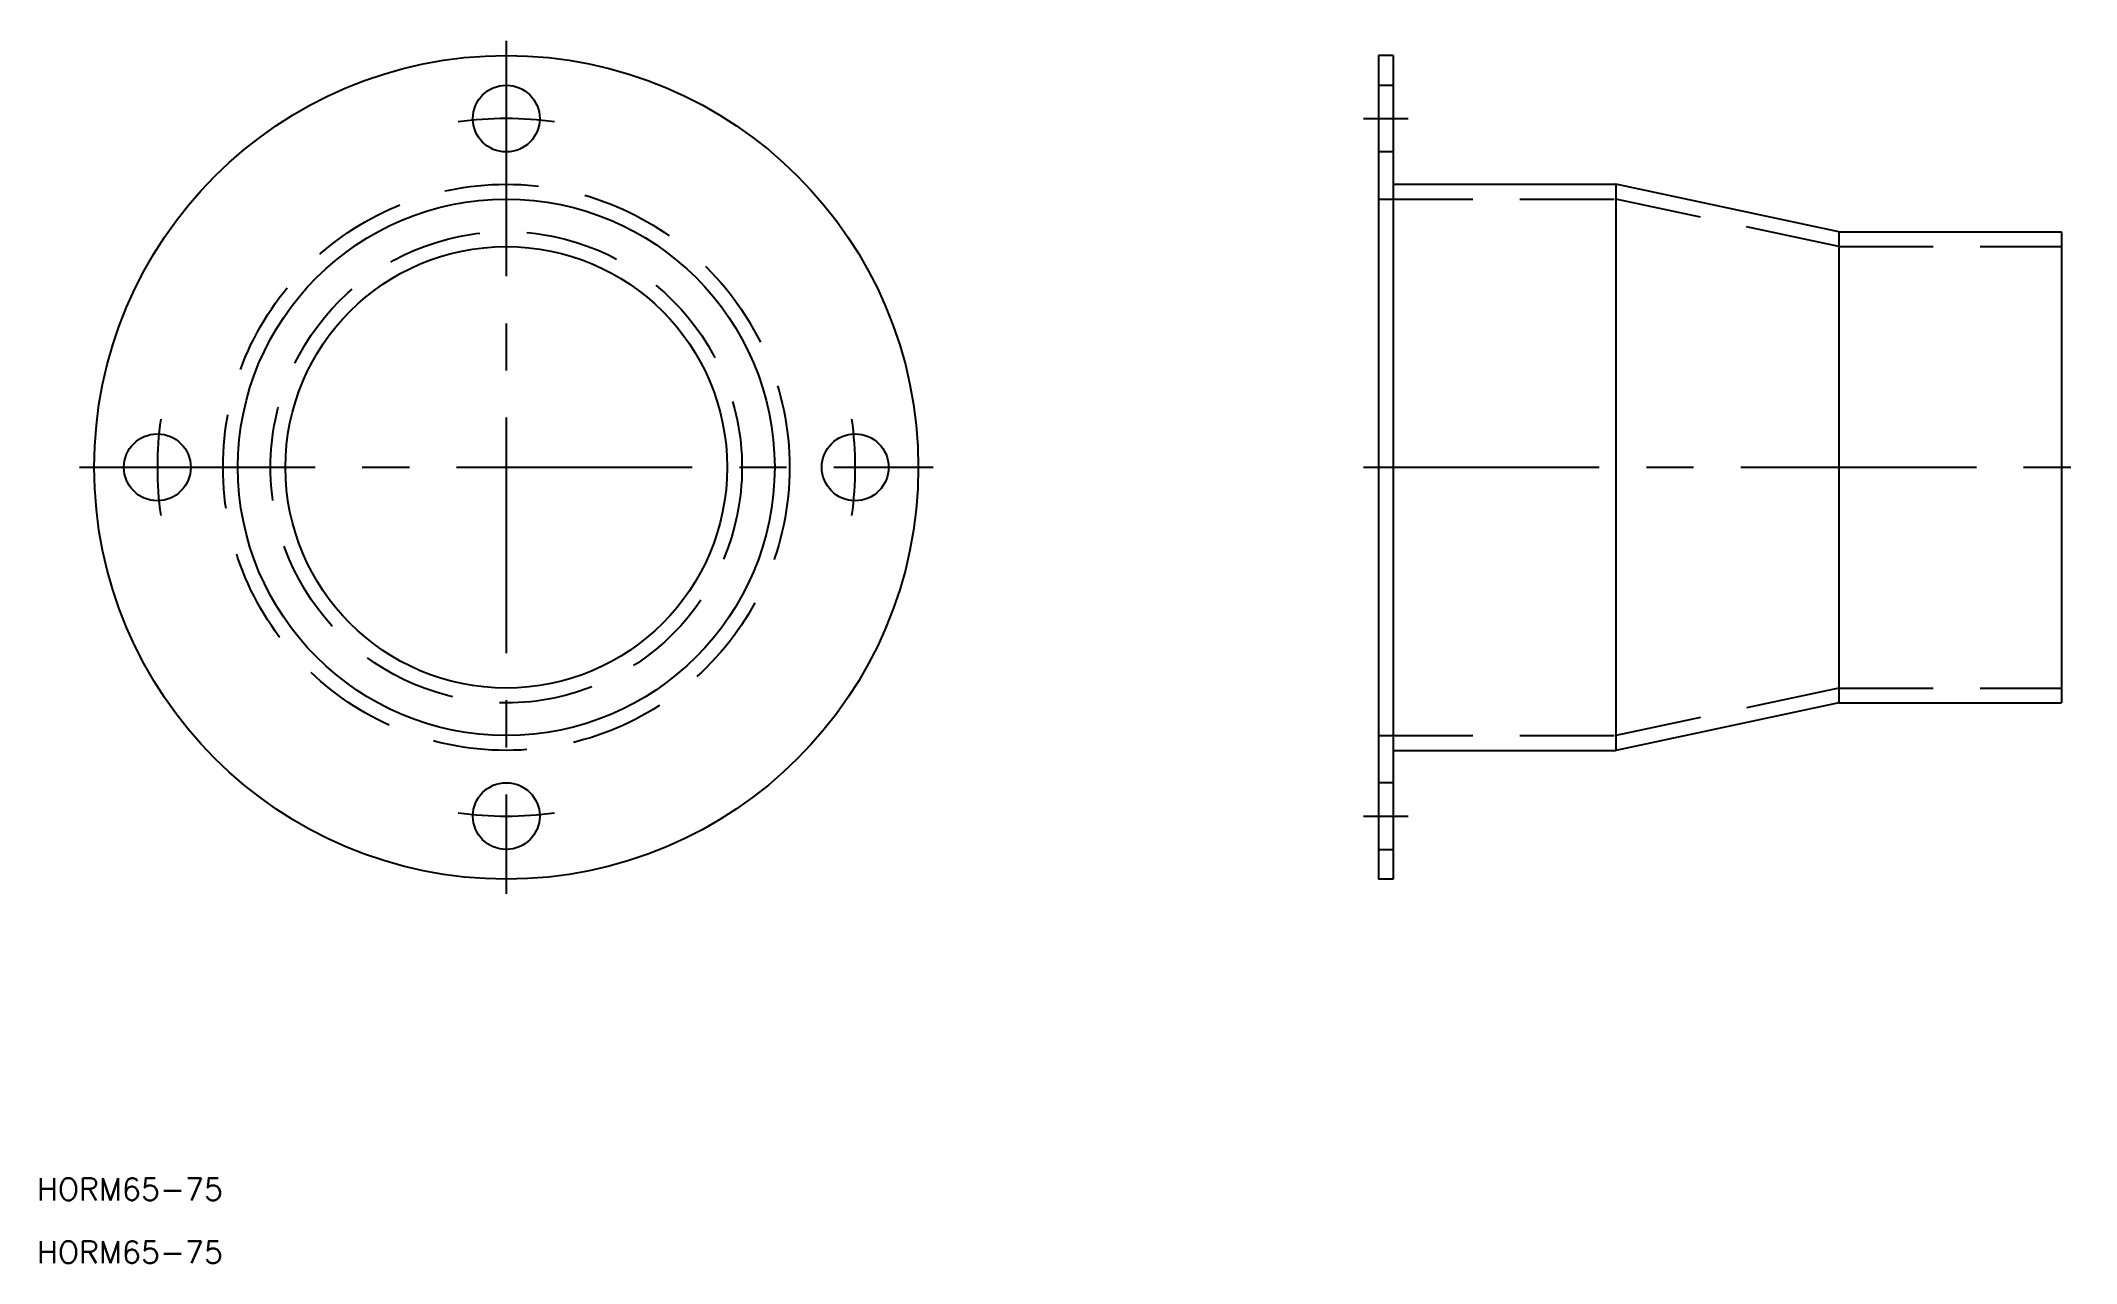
# Model space of a CAD drawing. Extents: x -63 to 211, y -107 to 58.
import ezdxf

# ---------------------------------------------------------------- set-up
doc = ezdxf.new("R2010")
doc.units = 0
doc.linetypes.add('CENTER', pattern=[50.8, 31.75, -6.35, 6.35, -6.35])
doc.linetypes.add('DASHED', pattern=[19.05, 12.7, -6.35])
doc.layers.get('0').update_dxf_attribs({"linetype": 'CONTINUOUS'})
doc.layers.add('CENTER', color=1, linetype='CENTER')
doc.styles.get("Standard").update_dxf_attribs({"font": 'txt.shx', "height": 3, "bigfont": 'bigfont.shx'})

msp = doc.modelspace()

# ---------------------------------------------------------------- linework, layer by layer
at = {"color": 7, "linetype": 'CONTINUOUS'}
for p, q in [((117.47, 55.5), (117.47, -55.5)), ((119.47, 55.5), (117.47, 55.5)), ((119.47, 55.5), (119.47, -55.5)), ((119.47, 38.15), (149.47, 38.15)), ((119.47, 38.15), (149.47, 38.15)), ((149.47, 38.15), (149.47, -38.15)), ((179.47, 31.75), (149.47, 38.15)), ((179.47, 31.75), (179.47, -31.75)), ((179.47, 31.75), (209.47, 31.75)), ((209.47, 31.75), (209.47, -31.75)), ((179.47, -31.75), (149.47, -38.15)), ((179.47, -31.75), (209.47, -31.75)), ((119.47, -38.15), (149.47, -38.15)), ((119.47, -38.15), (149.47, -38.15)), ((119.47, -55.5), (117.47, -55.5))]:
    msp.add_line(p, q, dxfattribs=at)
at = {"color": 3, "linetype": 'DASHED'}
for p, q in [((117.47, 51.5), (119.47, 51.5)), ((119.47, 42.5), (117.47, 42.5)), ((117.47, 36.15), (149.47, 36.15)), ((179.47, 29.75), (149.47, 36.15)), ((179.47, 29.75), (209.47, 29.75)), ((179.47, -29.75), (149.47, -36.15)), ((179.47, -29.75), (209.47, -29.75)), ((117.47, -36.15), (149.47, -36.15)), ((119.47, -42.5), (117.47, -42.5)), ((117.47, -51.5), (119.47, -51.5))]:
    msp.add_line(p, q, dxfattribs=at)
at = {"color": 7, "linetype": 'CONTINUOUS'}
for centre, radius in [((0, 0), 55.5), ((0, 47), 4.5), ((0, 0), 36.15), ((0, 0), 29.75), ((-47, 0), 4.5), ((47, 0), 4.5), ((0, -47), 4.5)]:
    msp.add_circle(centre, radius, dxfattribs=at)
at = {"color": 3, "linetype": 'DASHED'}
for radius in [38.15, 31.75]:
    msp.add_circle((0, 0), radius, dxfattribs=at)
at = {"layer": 'CENTER', "color": 1, "linetype": 'CENTER'}
for p, q in [((0, 57.5), (0, -57.5)), ((115.47, 47), (121.47, 47)), ((-57.5, 0), (57.5, 0)), ((115.47, 0), (211.47, 0)), ((115.47, -47), (121.47, -47))]:
    msp.add_line(p, q, dxfattribs=at)
for start, end in [(82.074, 97.926), (172.074, 187.926), (352.074, 7.926), (262.074, 277.926)]:
    msp.add_arc((0, 0), 47, start, end, dxfattribs=at)

# ---------------------------------------------------------------- texts
at = {"color": 7, "linetype": 'CONTINUOUS'}
for p in [(-63.22, -98.79), (-63.22, -107.28)]:
    msp.add_text('HORM65-75', height=3, dxfattribs=at).set_placement(p)

doc.saveas('drawing.dxf')
